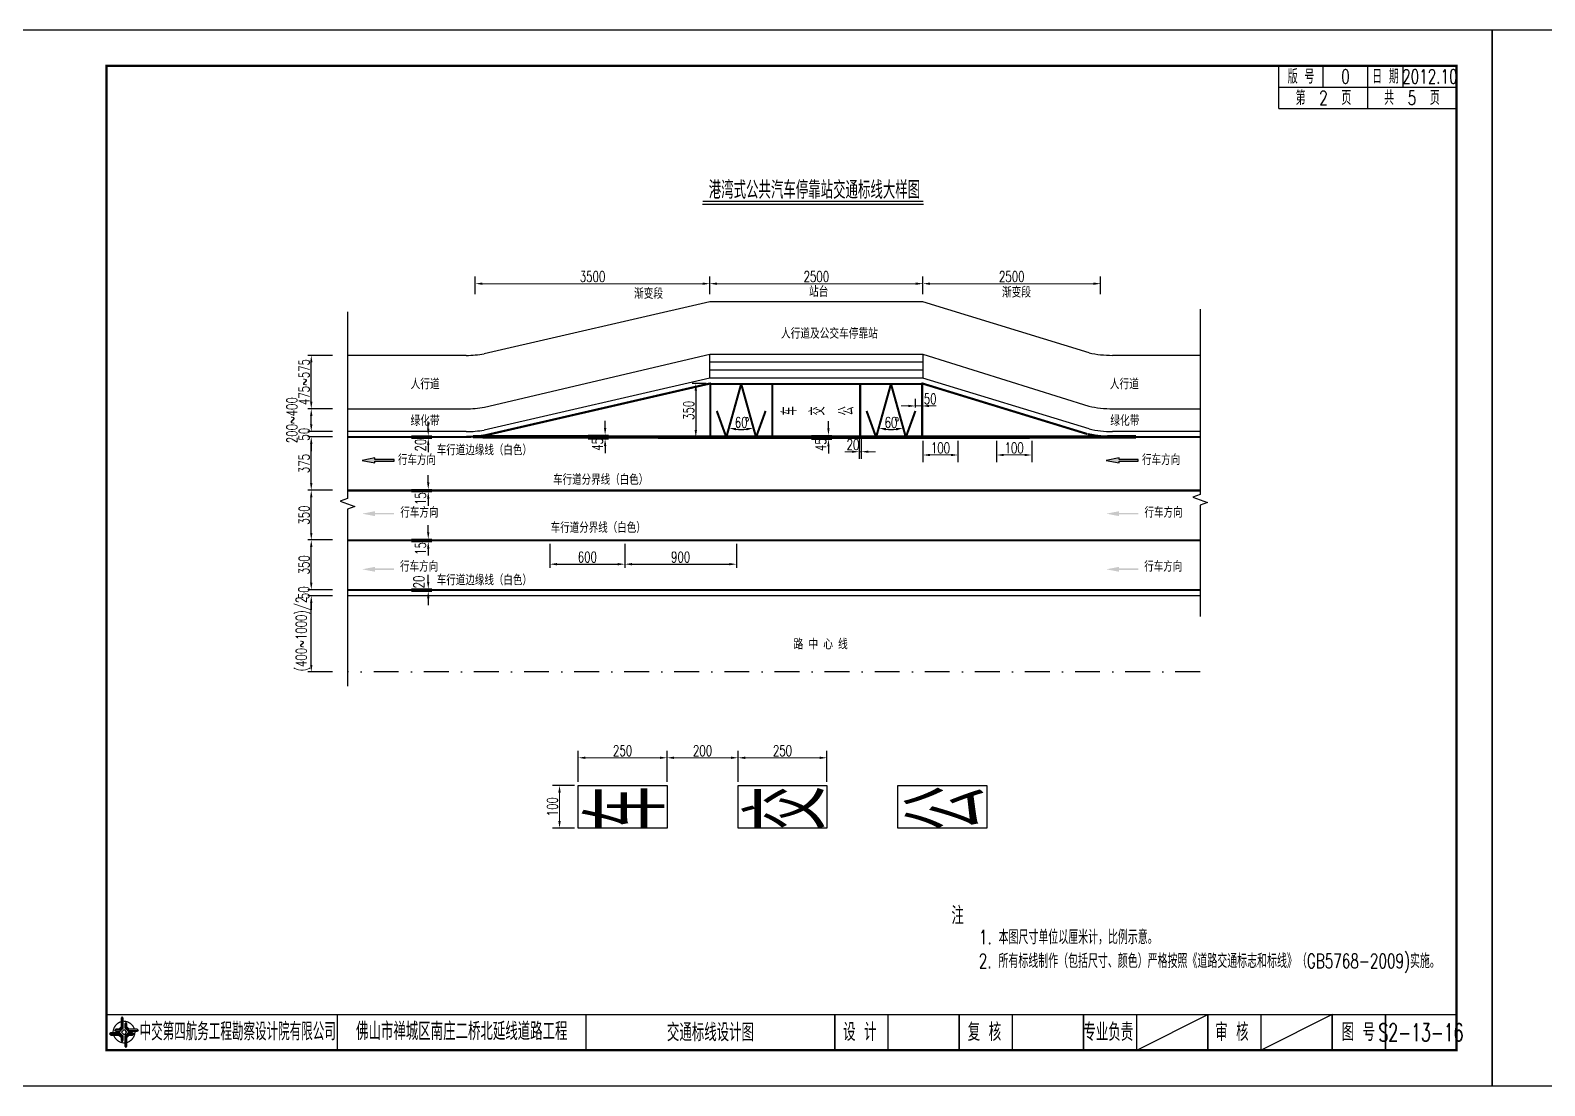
# Model space of a CAD drawing. Extents: x 2515 to 4615, y -2405 to -2108.
# Drawn here: x 2943.1 to 3369.4, y -2405.2 to -2108.2 of the extents above; entities that cross this region are included whole.
import ezdxf
from ezdxf.enums import TextEntityAlignment as Align

# ---------------------------------------------------------------- set-up
doc = ezdxf.new("R2010")
doc.units = 0
doc.header["$LTSCALE"] = 7
doc.header["$PDMODE"] = 32
for name, pattern in [('DASHDOT', [1, 0.5, -0.25, 0, -0.25]), ('M-3x3', [6, 3, -3]), ('M-6x9', [15, 6, -9])]:
    doc.linetypes.add(name, pattern=pattern)
doc.layers.get('0').update_dxf_attribs({"linetype": 'CONTINUOUS'})
doc.layers.get('Defpoints').update_dxf_attribs({"linetype": 'CONTINUOUS'})
for name, color, linetype in [('1', 7, 'CONTINUOUS'), ('7', 7, 'CONTINUOUS'), ('中心线', 2, 'DASHDOT'), ('图框', 7, 'CONTINUOUS'), ('尺寸标注', 4, 'CONTINUOUS'), ('文字', 7, 'CONTINUOUS'), ('文字字符', 7, 'CONTINUOUS'), ('标注', 4, 'CONTINUOUS'), ('标线', 7, 'CONTINUOUS'), ('次轮廓线', 7, 'CONTINUOUS'), ('钢筋', 1, 'CONTINUOUS')]:
    doc.layers.add(name, color=color, linetype=linetype)
doc.layers.add('出入口标线', color=7, linetype='CONTINUOUS', true_color=0xffffff)
doc.styles.get("Standard").update_dxf_attribs({"font": 'simplex1.shx', "width": 0.7, "bigfont": 'hztxt.shx'})
doc.styles.add('黑体', font='SIMHEI.TTF')
doc.dimstyles.new('停靠站1', dxfattribs={"dimscale": 0, "dimtxt": 3, "dimasz": 2, "dimexe": 2, "dimexo": 1, "dimgap": 0.5, "dimtad": 1, "dimdec": 0, "dimlfac": 0.625, "dimzin": 0, "dimdsep": 46, "dimtxsty": 'Standard', "dimcen": 0.09, "dimclrd": 256, "dimclre": 256, "dimclrt": 7, "dimaunit": 1, "dimadec": 0, "dimazin": 2, "dimtfac": 1, "dimtdec": 0, "dimtix": 1, "dimtmove": 2, "dimatfit": 3, "dimfxl": 0, "dimtolj": 1, "dimtzin": 0, "dimlwd": 13, "dimarcsym": 0})
doc.dimstyles.new('副本 比例：1：400', dxfattribs={"dimtxt": 3, "dimasz": 2, "dimexe": 1, "dimexo": 1, "dimgap": 0.5, "dimtad": 1, "dimlfac": 25, "dimrnd": 0.0095, "dimdsep": 46, "dimtxsty": 'Standard', "dimcen": 0.09, "dimclrd": 256, "dimclre": 256, "dimclrt": 256, "dimadec": 0, "dimazin": 0, "dimtfac": 1, "dimtix": 1, "dimtofl": 0, "dimtmove": 2, "dimatfit": 3, "dimfxl": 0, "dimtolj": 1, "dimtzin": 0, "dimarcsym": 0})

# ---------------------------------------------------------------- blocks, each defined once
blk = doc.blocks.new('123')
at = {"layer": '图框'}
blk.add_lwpolyline([(2934.59, -2405.19), (2934.59, -2108.19), (2514.59, -2108.19), (2514.59, -2405.19)], close=True, dxfattribs=at)
blk = doc.blocks.new('*D112')
at = {"layer": 'Defpoints', "color": 0}
for p in [(3194.4, -2179.49), (3134.4, -2183.42), (3194.4, -2183.42)]:
    blk.add_point(p, dxfattribs=at)
at = {"layer": '标注', "lineweight": -2}
for p, q in [((3134.4, -2182.42), (3134.4, -2177.49)), ((3194.4, -2182.42), (3194.4, -2177.49))]:
    blk.add_line(p, q, dxfattribs=at)
at = {"layer": '标注', "lineweight": 13}
blk.add_line((3136.4, -2179.49), (3192.4, -2179.49), dxfattribs=at)
at = {"layer": '标注'}
for points in [[(3136.4, -2179.16), (3136.4, -2179.83), (3134.4, -2179.49)], [(3192.4, -2179.16), (3192.4, -2179.83), (3194.4, -2179.49)]]:
    blk.add_solid(points, dxfattribs=at)
at = {"layer": '标注', "color": 7, "insert": (3164.4, -2177.49), "char_height": 3, "attachment_point": 5}
blk.add_mtext('\\A1;2500', dxfattribs=at)
blk = doc.blocks.new('*D113')
at = {"layer": 'Defpoints', "color": 0}
for p in [(3068.4, -2179.49), (3068.4, -2183.42), (3134.4, -2183.42)]:
    blk.add_point(p, dxfattribs=at)
at = {"layer": '标注', "lineweight": -2}
for p, q in [((3068.4, -2182.42), (3068.4, -2177.49)), ((3134.4, -2182.42), (3134.4, -2177.49))]:
    blk.add_line(p, q, dxfattribs=at)
at = {"layer": '标注', "lineweight": 13}
blk.add_line((3132.4, -2179.49), (3070.4, -2179.49), dxfattribs=at)
at = {"layer": '标注'}
for points in [[(3070.4, -2179.16), (3070.4, -2179.83), (3068.4, -2179.49)], [(3132.4, -2179.16), (3132.4, -2179.83), (3134.4, -2179.49)]]:
    blk.add_solid(points, dxfattribs=at)
at = {"layer": '标注', "color": 7, "insert": (3101.4, -2177.49), "char_height": 3, "attachment_point": 5}
blk.add_mtext('\\A1;3500', dxfattribs=at)
blk = doc.blocks.new('*D114')
at = {"layer": 'Defpoints', "color": 0}
for p in [(3244.4, -2179.49), (3194.4, -2183.42), (3244.4, -2183.42)]:
    blk.add_point(p, dxfattribs=at)
at = {"layer": '标注', "lineweight": -2}
for p, q in [((3194.4, -2182.42), (3194.4, -2177.49)), ((3244.4, -2182.42), (3244.4, -2177.49))]:
    blk.add_line(p, q, dxfattribs=at)
at = {"layer": '标注', "lineweight": 13}
blk.add_line((3196.4, -2179.49), (3242.4, -2179.49), dxfattribs=at)
at = {"layer": '标注'}
for points in [[(3196.4, -2179.16), (3196.4, -2179.83), (3194.4, -2179.49)], [(3242.4, -2179.16), (3242.4, -2179.83), (3244.4, -2179.49)]]:
    blk.add_solid(points, dxfattribs=at)
at = {"layer": '标注', "color": 7, "insert": (3219.4, -2177.49), "char_height": 3, "attachment_point": 5}
blk.add_mtext('\\A1;2500', dxfattribs=at)
blk = doc.blocks.new('series')
at = {"width": 0.75}
for tag, height, p in [('页码', 4, (-35, -19)), ('图名', 5, (-220, -282)), ('图号', 5, (-20, -282))]:
    blk.add_attdef(tag, text='', height=height, dxfattribs=at).set_placement(p, align=Align.MIDDLE_CENTER)
blk = doc.blocks.new('tb')
at = {"lineweight": -3}
h = blk.add_hatch(color=256, dxfattribs=at)
h.paths.add_polyline_path([(-1.23, -0.13), (-3.78, -0.14), (-4.14, -0.41), (-1.4, -0.44), (-0.56, -1.24), (-0.54, -2.62), (-0.27, -2.2), (-0.26, -1.06)])
h.paths.add_polyline_path([(0.13, -1.08), (0.14, -3.86), (0.41, -4.26), (0.44, -1.24), (1.25, -0.43), (2.66, -0.43), (2.26, -0.16), (1.07, -0.15)])
h.paths.add_polyline_path([(1.08, 0.3), (3.62, 0.3), (4.02, 0.56), (1.25, 0.57), (0.43, 1.39), (0.43, 2.8), (0.16, 2.41), (0.15, 1.24)])
h.paths.add_polyline_path([(-0.28, 1.21), (-0.28, 3.99), (-0.56, 4.39), (-0.57, 1.41), (-1.38, 0.6), (-2.74, 0.56), (-2.33, 0.3), (-1.2, 0.29)])
for p, q in [((-0.56, 4.39), (-0.57, 1.41)), ((-1.38, 0.6), (-2.74, 0.56)), ((-0.57, 1.41), (-1.38, 0.6)), ((0.43, 2.8), (0.43, 1.39)), ((0.43, 1.39), (1.25, 0.57)), ((1.25, 0.57), (4.02, 0.56)), ((-4.14, -0.41), (-1.4, -0.44)), ((-1.4, -0.44), (-0.56, -1.24)), ((-0.56, -1.24), (-0.54, -2.62)), ((0.41, -4.26), (0.44, -1.24)), ((0.44, -1.24), (1.25, -0.43)), ((1.25, -0.43), (2.66, -0.43))]:
    blk.add_line(p, q, dxfattribs=at)
at = {"lineweight": -3, "flags": 128}
for points in [[(-0.9, 3.99), (-0.9, 1.58), (-1.53, 0.91), (-2.34, 0.91), (-2.74, 0.56), (-2.33, 0.3), (-1.2, 0.29), (-0.28, 1.21), (-0.28, 3.99), (-0.56, 4.39)], [(-0.04, 0.77), (0.68, 0.04), (-0.04, -0.69), (-0.77, 0.05)], [(3.62, 0.92), (1.43, 0.92), (0.77, 1.54), (0.77, 2.38), (0.43, 2.8), (0.16, 2.41), (0.15, 1.24), (1.08, 0.3), (3.62, 0.3), (4.02, 0.56)], [(-3.73, -0.76), (-1.54, -0.76), (-0.89, -1.39), (-0.89, -2.21), (-0.54, -2.62), (-0.27, -2.2), (-0.26, -1.06), (-1.23, -0.13), (-3.78, -0.14), (-4.14, -0.41)], [(0.75, -3.85), (0.75, -1.43), (1.4, -0.78), (2.26, -0.78), (2.66, -0.43), (2.26, -0.16), (1.07, -0.15), (0.13, -1.08), (0.14, -3.86), (0.41, -4.26)]]:
    blk.add_lwpolyline(points, close=True, dxfattribs=at)
at = {"lineweight": -3, "const_width": 0.35, "flags": 128}
for points in [[(-0.9, 3.02, 0.324167), (-3.16, -0.14)], [(2.88, 0.92, 0.324403), (-0.24, 3.15)], [(0.75, -2.86, 0.325418), (3.02, 0.26)], [(-2.98, -0.76, 0.322976), (0.14, -2.98)]]:
    blk.add_lwpolyline(points, format="xyb", dxfattribs=at)
blk = doc.blocks.new('*D115')
at = {"layer": 'Defpoints', "color": 0}
for p in [(3089.38, -2251.71), (3110.51, -2251.71), (3110.51, -2258.43)]:
    blk.add_point(p, dxfattribs=at)
at = {"layer": '标注', "lineweight": -2}
for p, q in [((3089.38, -2252.71), (3089.38, -2259.43)), ((3110.51, -2252.71), (3110.51, -2259.43)), ((3091.38, -2258.43), (3108.51, -2258.43))]:
    blk.add_line(p, q, dxfattribs=at)
at = {"layer": '标注'}
for points in [[(3091.38, -2258.1), (3091.38, -2258.76), (3089.38, -2258.43)], [(3108.51, -2258.1), (3108.51, -2258.76), (3110.51, -2258.43)]]:
    blk.add_solid(points, dxfattribs=at)
at = {"layer": '标注', "insert": (3099.94, -2256.43), "char_height": 3, "attachment_point": 5}
blk.add_mtext('\\A1;600', dxfattribs=at)
blk = doc.blocks.new('*D116')
at = {"layer": 'Defpoints', "color": 0}
for p in [(3110.51, -2251.71), (3141.9, -2251.71), (3141.9, -2258.43)]:
    blk.add_point(p, dxfattribs=at)
at = {"layer": '标注', "lineweight": -2}
for p, q in [((3110.51, -2252.71), (3110.51, -2259.43)), ((3141.9, -2252.71), (3141.9, -2259.43)), ((3112.51, -2258.43), (3139.9, -2258.43))]:
    blk.add_line(p, q, dxfattribs=at)
at = {"layer": '标注'}
for points in [[(3112.51, -2258.1), (3112.51, -2258.76), (3110.51, -2258.43)], [(3139.9, -2258.1), (3139.9, -2258.76), (3141.9, -2258.43)]]:
    blk.add_solid(points, dxfattribs=at)
at = {"layer": '标注', "insert": (3126.2, -2256.43), "char_height": 3, "attachment_point": 5}
blk.add_mtext('\\A1;900', dxfattribs=at)
blk = doc.blocks.new('*D117')
at = {"layer": 'Defpoints', "color": 0}
for p in [(3049.41, -2222.32), (3049.41, -2222.92), (3055.16, -2222.92)]:
    blk.add_point(p, dxfattribs=at)
at = {"layer": '标注', "lineweight": -2}
for p, q in [((3055.16, -2220.32), (3055.16, -2218.32)), ((3050.41, -2222.32), (3056.16, -2222.32)), ((3050.41, -2222.92), (3056.16, -2222.92)), ((3055.16, -2224.92), (3055.16, -2226.92))]:
    blk.add_line(p, q, dxfattribs=at)
at = {"layer": '标注'}
for points in [[(3054.82, -2220.32), (3055.49, -2220.32), (3055.16, -2222.32)], [(3054.82, -2224.92), (3055.49, -2224.92), (3055.16, -2222.92)]]:
    blk.add_solid(points, dxfattribs=at)
at = {"layer": '标注', "insert": (3053.01, -2224.93), "char_height": 3, "attachment_point": 5, "rotation": 90}
blk.add_mtext('\\A1;20', dxfattribs=at)
blk = doc.blocks.new('*D118')
at = {"layer": 'Defpoints', "color": 0}
for p in [(3049.41, -2237.39), (3049.41, -2237.99), (3055.16, -2237.99)]:
    blk.add_point(p, dxfattribs=at)
at = {"layer": '标注', "lineweight": -2}
for p, q in [((3055.16, -2235.39), (3055.16, -2233.39)), ((3050.41, -2237.39), (3056.16, -2237.39)), ((3050.41, -2237.99), (3056.16, -2237.99)), ((3055.16, -2239.99), (3055.16, -2241.99))]:
    blk.add_line(p, q, dxfattribs=at)
at = {"layer": '标注'}
for points in [[(3054.82, -2235.39), (3055.49, -2235.39), (3055.16, -2237.39)], [(3054.82, -2239.99), (3055.49, -2239.99), (3055.16, -2237.99)]]:
    blk.add_solid(points, dxfattribs=at)
at = {"layer": '标注', "insert": (3053.01, -2240), "char_height": 3, "attachment_point": 5, "rotation": 90}
blk.add_mtext('\\A1;15', dxfattribs=at)
blk = doc.blocks.new('*D119')
at = {"layer": 'Defpoints', "color": 0}
for p in [(3049.41, -2251.42), (3049.41, -2252.02), (3055.16, -2252.02)]:
    blk.add_point(p, dxfattribs=at)
at = {"layer": '标注', "lineweight": -2}
for p, q in [((3055.16, -2249.42), (3055.16, -2247.42)), ((3050.41, -2251.42), (3056.16, -2251.42)), ((3050.41, -2252.02), (3056.16, -2252.02)), ((3055.16, -2254.02), (3055.16, -2256.02))]:
    blk.add_line(p, q, dxfattribs=at)
at = {"layer": '标注'}
for points in [[(3054.82, -2249.42), (3055.49, -2249.42), (3055.16, -2251.42)], [(3054.82, -2254.02), (3055.49, -2254.02), (3055.16, -2252.02)]]:
    blk.add_solid(points, dxfattribs=at)
at = {"layer": '标注', "insert": (3053.01, -2254.03), "char_height": 3, "attachment_point": 5, "rotation": 90}
blk.add_mtext('\\A1;15', dxfattribs=at)
blk = doc.blocks.new('*D120')
at = {"layer": 'Defpoints', "color": 0}
for p in [(3049.41, -2265.4), (3049.41, -2266), (3055.16, -2266)]:
    blk.add_point(p, dxfattribs=at)
at = {"layer": '标注', "lineweight": -2}
for p, q in [((3055.16, -2263.4), (3055.16, -2261.4)), ((3050.41, -2265.4), (3056.16, -2265.4)), ((3050.41, -2266), (3056.16, -2266)), ((3055.16, -2268), (3055.16, -2270))]:
    blk.add_line(p, q, dxfattribs=at)
at = {"layer": '标注'}
for points in [[(3054.82, -2263.4), (3055.49, -2263.4), (3055.16, -2265.4)], [(3054.82, -2268), (3055.49, -2268), (3055.16, -2266)]]:
    blk.add_solid(points, dxfattribs=at)
at = {"layer": '标注', "insert": (3052.54, -2263.43), "char_height": 3, "attachment_point": 5, "rotation": 90}
blk.add_mtext('\\A1;20', dxfattribs=at)
blk = doc.blocks.new('*D121')
at = {"layer": 'Defpoints', "color": 0}
for p in [(3099.19, -2222.1), (3099.19, -2223.17), (3104.94, -2223.17)]:
    blk.add_point(p, dxfattribs=at)
at = {"layer": '标注', "lineweight": -2}
for p, q in [((3104.94, -2220.1), (3104.94, -2218.1)), ((3100.19, -2222.1), (3105.94, -2222.1)), ((3100.19, -2223.17), (3105.94, -2223.17)), ((3104.94, -2225.17), (3104.94, -2227.17))]:
    blk.add_line(p, q, dxfattribs=at)
at = {"layer": '标注'}
for points in [[(3104.61, -2220.1), (3105.28, -2220.1), (3104.94, -2222.1)], [(3104.61, -2225.17), (3105.28, -2225.17), (3104.94, -2223.17)]]:
    blk.add_solid(points, dxfattribs=at)
at = {"layer": '标注', "insert": (3102.8, -2224.72), "char_height": 3, "attachment_point": 5, "rotation": 90}
blk.add_mtext('\\A1;45', dxfattribs=at)
blk = doc.blocks.new('*D122')
at = {"lineweight": -2}
blk.add_arc((3143.24, -2207.71), 12.84, 263.3399, 276.6601, dxfattribs=at)
for points in [[(3141.69, -2220.79), (3141.82, -2220.14), (3139.79, -2220.08)], [(3144.67, -2220.14), (3144.8, -2220.79), (3146.69, -2220.08)]]:
    blk.add_solid(points)
at = {"layer": 'Defpoints', "color": 0}
for p in [(3143.24, -2207.71), (3143.24, -2207.71), (3142.08, -2220.5), (3139.06, -2222.71), (3147.43, -2222.71)]:
    blk.add_point(p, dxfattribs=at)
at = {"insert": (3143.24, -2218.55), "char_height": 3, "attachment_point": 5}
blk.add_mtext('\\A1;60', dxfattribs=at)
blk = doc.blocks.new('*D123')
at = {"layer": 'Defpoints', "color": 0}
for p in [(3162.05, -2222.19), (3162.05, -2223.26), (3167.8, -2223.26)]:
    blk.add_point(p, dxfattribs=at)
at = {"layer": '标注', "lineweight": -2}
for p, q in [((3167.8, -2220.19), (3167.8, -2218.19)), ((3163.05, -2222.19), (3168.8, -2222.19)), ((3163.05, -2223.26), (3168.8, -2223.26)), ((3167.8, -2225.26), (3167.8, -2227.26))]:
    blk.add_line(p, q, dxfattribs=at)
at = {"layer": '标注'}
for points in [[(3167.47, -2220.19), (3168.13, -2220.19), (3167.8, -2222.19)], [(3167.47, -2225.26), (3168.13, -2225.26), (3167.8, -2223.26)]]:
    blk.add_solid(points, dxfattribs=at)
at = {"layer": '标注', "insert": (3165.65, -2224.81), "char_height": 3, "attachment_point": 5, "rotation": 90}
blk.add_mtext('\\A1;45', dxfattribs=at)
blk = doc.blocks.new('*D124')
at = {"layer": 'Defpoints', "color": 0}
for p in [(3194.4, -2222.71), (3204.27, -2222.68), (3204.27, -2227.7)]:
    blk.add_point(p, dxfattribs=at)
at = {"layer": '标注', "lineweight": -2}
for p, q in [((3194.4, -2223.71), (3194.4, -2229.7)), ((3204.27, -2223.68), (3204.27, -2229.7))]:
    blk.add_line(p, q, dxfattribs=at)
at = {"layer": '标注', "lineweight": 13}
blk.add_line((3196.4, -2227.7), (3202.27, -2227.7), dxfattribs=at)
at = {"layer": '标注'}
for points in [[(3196.4, -2227.37), (3196.4, -2228.04), (3194.4, -2227.7)], [(3202.27, -2227.37), (3202.27, -2228.04), (3204.27, -2227.7)]]:
    blk.add_solid(points, dxfattribs=at)
at = {"layer": '标注', "color": 7, "insert": (3199.33, -2225.7), "char_height": 3, "attachment_point": 5}
blk.add_mtext('\\A1;100', dxfattribs=at)
blk = doc.blocks.new('*D125')
at = {"layer": 'Defpoints', "color": 0}
for p in [(3215.14, -2222.71), (3225.01, -2222.68), (3225.01, -2227.7)]:
    blk.add_point(p, dxfattribs=at)
at = {"layer": '标注', "lineweight": -2}
for p, q in [((3215.14, -2223.71), (3215.14, -2229.7)), ((3225.01, -2223.68), (3225.01, -2229.7))]:
    blk.add_line(p, q, dxfattribs=at)
at = {"layer": '标注', "lineweight": 13}
blk.add_line((3217.14, -2227.7), (3223.01, -2227.7), dxfattribs=at)
at = {"layer": '标注'}
for points in [[(3217.14, -2227.37), (3217.14, -2228.04), (3215.14, -2227.7)], [(3223.01, -2227.37), (3223.01, -2228.04), (3225.01, -2227.7)]]:
    blk.add_solid(points, dxfattribs=at)
at = {"layer": '标注', "color": 7, "insert": (3220.08, -2225.7), "char_height": 3, "attachment_point": 5}
blk.add_mtext('\\A1;100', dxfattribs=at)
blk = doc.blocks.new('*D126')
at = {"lineweight": -2}
blk.add_arc((3185.41, -2207.71), 12.84, 263.3399, 276.6601, dxfattribs=at)
for points in [[(3183.85, -2220.79), (3183.98, -2220.14), (3181.95, -2220.08)], [(3186.83, -2220.14), (3186.96, -2220.79), (3188.86, -2220.08)]]:
    blk.add_solid(points)
at = {"layer": 'Defpoints', "color": 0}
for p in [(3185.41, -2207.71), (3185.41, -2207.71), (3184.24, -2220.5), (3181.22, -2222.71), (3189.59, -2222.71)]:
    blk.add_point(p, dxfattribs=at)
at = {"insert": (3185.41, -2218.55), "char_height": 3, "attachment_point": 5}
blk.add_mtext('\\A1;60', dxfattribs=at)
blk = doc.blocks.new('*D127')
at = {"layer": 'Defpoints', "color": 0}
for p in [(3192.28, -2213.9), (3192.28, -2215.31), (3194.1, -2215.31)]:
    blk.add_point(p, dxfattribs=at)
at = {"layer": '标注', "lineweight": -2}
for p, q in [((3192.28, -2214.31), (3192.28, -2211.9)), ((3194.1, -2214.31), (3194.1, -2211.9))]:
    blk.add_line(p, q, dxfattribs=at)
at = {"layer": '标注', "lineweight": 13}
for p, q in [((3190.28, -2213.9), (3188.28, -2213.9)), ((3194.1, -2213.9), (3192.28, -2213.9)), ((3196.1, -2213.9), (3198.1, -2213.9))]:
    blk.add_line(p, q, dxfattribs=at)
at = {"layer": '标注'}
for points in [[(3190.28, -2213.57), (3190.28, -2214.23), (3192.28, -2213.9)], [(3196.1, -2213.57), (3196.1, -2214.23), (3194.1, -2213.9)]]:
    blk.add_solid(points, dxfattribs=at)
at = {"layer": '标注', "color": 7, "insert": (3196.44, -2211.9), "char_height": 3, "attachment_point": 5}
blk.add_mtext('\\A1;50', dxfattribs=at)
blk = doc.blocks.new('*D128')
at = {"layer": 'Defpoints', "color": 0}
for p in [(3176.42, -2221.79), (3177.03, -2221.76), (3177.03, -2226.78)]:
    blk.add_point(p, dxfattribs=at)
at = {"layer": '标注', "lineweight": -2}
for p, q in [((3176.42, -2222.79), (3176.42, -2228.78)), ((3177.03, -2222.76), (3177.03, -2228.78))]:
    blk.add_line(p, q, dxfattribs=at)
at = {"layer": '标注', "lineweight": 13}
for p, q in [((3174.42, -2226.78), (3172.42, -2226.78)), ((3176.42, -2226.78), (3177.03, -2226.78)), ((3179.03, -2226.78), (3181.03, -2226.78))]:
    blk.add_line(p, q, dxfattribs=at)
at = {"layer": '标注'}
for points in [[(3174.42, -2226.45), (3174.42, -2227.11), (3176.42, -2226.78)], [(3179.03, -2226.45), (3179.03, -2227.11), (3177.03, -2226.78)]]:
    blk.add_solid(points, dxfattribs=at)
at = {"layer": '标注', "color": 7, "insert": (3174.7, -2224.78), "char_height": 3, "attachment_point": 5}
blk.add_mtext('\\A1;20', dxfattribs=at)
blk = doc.blocks.new('*D129')
at = {"layer": 'Defpoints', "color": 0}
for p in [(3122.37, -2312.91), (3097.37, -2320.68), (3122.37, -2320.68)]:
    blk.add_point(p, dxfattribs=at)
at = {"layer": '标注', "lineweight": -2}
for p, q in [((3097.37, -2319.68), (3097.37, -2310.91)), ((3122.37, -2319.68), (3122.37, -2310.91))]:
    blk.add_line(p, q, dxfattribs=at)
at = {"layer": '标注', "lineweight": 13}
blk.add_line((3099.37, -2312.91), (3120.37, -2312.91), dxfattribs=at)
at = {"layer": '标注'}
for points in [[(3099.37, -2312.58), (3099.37, -2313.24), (3097.37, -2312.91)], [(3120.37, -2312.58), (3120.37, -2313.24), (3122.37, -2312.91)]]:
    blk.add_solid(points, dxfattribs=at)
at = {"layer": '标注', "color": 7, "insert": (3109.87, -2310.91), "char_height": 3, "attachment_point": 5}
blk.add_mtext('\\A1;250', dxfattribs=at)
blk = doc.blocks.new('*D130')
at = {"layer": 'Defpoints', "color": 0}
for p in [(3142.37, -2312.91), (3122.37, -2320.68), (3142.37, -2320.68)]:
    blk.add_point(p, dxfattribs=at)
at = {"layer": '标注', "lineweight": -2}
for p, q in [((3122.37, -2319.68), (3122.37, -2310.91)), ((3142.37, -2319.68), (3142.37, -2310.91))]:
    blk.add_line(p, q, dxfattribs=at)
at = {"layer": '标注', "lineweight": 13}
blk.add_line((3124.37, -2312.91), (3140.37, -2312.91), dxfattribs=at)
at = {"layer": '标注'}
for points in [[(3124.37, -2312.58), (3124.37, -2313.24), (3122.37, -2312.91)], [(3140.37, -2312.58), (3140.37, -2313.24), (3142.37, -2312.91)]]:
    blk.add_solid(points, dxfattribs=at)
at = {"layer": '标注', "color": 7, "insert": (3132.37, -2310.91), "char_height": 3, "attachment_point": 5}
blk.add_mtext('\\A1;200', dxfattribs=at)
blk = doc.blocks.new('*D131')
at = {"layer": 'Defpoints', "color": 0}
for p in [(3167.37, -2312.91), (3142.37, -2320.68), (3167.37, -2320.68)]:
    blk.add_point(p, dxfattribs=at)
at = {"layer": '标注', "lineweight": -2}
for p, q in [((3142.37, -2319.68), (3142.37, -2310.91)), ((3167.37, -2319.68), (3167.37, -2310.91))]:
    blk.add_line(p, q, dxfattribs=at)
at = {"layer": '标注', "lineweight": 13}
blk.add_line((3144.37, -2312.91), (3165.37, -2312.91), dxfattribs=at)
at = {"layer": '标注'}
for points in [[(3144.37, -2312.58), (3144.37, -2313.24), (3142.37, -2312.91)], [(3165.37, -2312.58), (3165.37, -2313.24), (3167.37, -2312.91)]]:
    blk.add_solid(points, dxfattribs=at)
at = {"layer": '标注', "color": 7, "insert": (3154.87, -2310.91), "char_height": 3, "attachment_point": 5}
blk.add_mtext('\\A1;250', dxfattribs=at)
blk = doc.blocks.new('*D132')
at = {"layer": 'Defpoints', "color": 0}
for p in [(3097.37, -2320.68), (3092.11, -2332.68), (3097.37, -2332.68)]:
    blk.add_point(p, dxfattribs=at)
at = {"layer": '标注', "lineweight": -2}
for p, q in [((3096.37, -2320.68), (3090.11, -2320.68)), ((3096.37, -2332.68), (3090.11, -2332.68))]:
    blk.add_line(p, q, dxfattribs=at)
at = {"layer": '标注', "lineweight": 13}
blk.add_line((3092.11, -2322.68), (3092.11, -2330.68), dxfattribs=at)
at = {"layer": '标注'}
for points in [[(3091.77, -2322.68), (3092.44, -2322.68), (3092.11, -2320.68)], [(3091.77, -2330.68), (3092.44, -2330.68), (3092.11, -2332.68)]]:
    blk.add_solid(points, dxfattribs=at)
at = {"layer": '标注', "color": 7, "insert": (3090.11, -2326.68), "char_height": 3, "attachment_point": 5, "rotation": 90}
blk.add_mtext('\\A1;100', dxfattribs=at)
blk = doc.blocks.new('*D133')
at = {"layer": 'Defpoints', "color": 0}
for p in [(3134.4, -2207.6), (3130.47, -2222.68), (3135.33, -2222.68)]:
    blk.add_point(p, dxfattribs=at)
at = {"layer": '标注', "lineweight": -2}
for p, q in [((3133.4, -2207.6), (3129.47, -2207.6)), ((3130.47, -2209.6), (3130.47, -2220.68)), ((3134.33, -2222.68), (3129.47, -2222.68))]:
    blk.add_line(p, q, dxfattribs=at)
at = {"layer": '标注'}
for points in [[(3130.14, -2209.6), (3130.8, -2209.6), (3130.47, -2207.6)], [(3130.14, -2220.68), (3130.8, -2220.68), (3130.47, -2222.68)]]:
    blk.add_solid(points, dxfattribs=at)
at = {"layer": '标注', "insert": (3128.47, -2215.14), "char_height": 3, "attachment_point": 5, "rotation": 90}
blk.add_mtext('\\A1;350', dxfattribs=at)
blk = doc.blocks.new('*D134')
at = {"layer": 'Defpoints', "color": 0}
for p in [(3022.23, -2265.61), (3032.39, -2265.61), (3032.41, -2267.31)]:
    blk.add_point(p, dxfattribs=at)
at = {"layer": '标注', "lineweight": -2}
for p, q in [((3022.23, -2263.61), (3022.23, -2261.61)), ((3028.23, -2265.61), (3021.23, -2265.61)), ((3028.23, -2267.31), (3021.23, -2267.31)), ((3022.23, -2269.31), (3022.23, -2271.31))]:
    blk.add_line(p, q, dxfattribs=at)
at = {"layer": '标注'}
for points in [[(3021.89, -2263.61), (3022.56, -2263.61), (3022.23, -2265.61)], [(3021.89, -2269.31), (3022.56, -2269.31), (3022.23, -2267.31)]]:
    blk.add_solid(points, dxfattribs=at)
at = {"layer": '标注', "insert": (3020.16, -2266.46), "char_height": 3, "attachment_point": 5, "rotation": 90}
blk.add_mtext('\\A1;50', dxfattribs=at)
blk = doc.blocks.new('*D135')
at = {"layer": 'Defpoints', "color": 0}
for p in [(3022.23, -2251.61), (3032.39, -2251.61), (3032.39, -2265.61)]:
    blk.add_point(p, dxfattribs=at)
at = {"layer": '标注', "lineweight": -2}
for p, q in [((3028.23, -2251.61), (3021.23, -2251.61)), ((3022.23, -2263.61), (3022.23, -2253.61)), ((3028.23, -2265.61), (3021.23, -2265.61))]:
    blk.add_line(p, q, dxfattribs=at)
at = {"layer": '标注'}
for points in [[(3021.89, -2253.61), (3022.56, -2253.61), (3022.23, -2251.61)], [(3021.89, -2263.61), (3022.56, -2263.61), (3022.23, -2265.61)]]:
    blk.add_solid(points, dxfattribs=at)
at = {"layer": '标注', "insert": (3020.23, -2258.61), "char_height": 3, "attachment_point": 5, "rotation": 90}
blk.add_mtext('\\A1;350', dxfattribs=at)
blk = doc.blocks.new('*D136')
at = {"layer": 'Defpoints', "color": 0}
for p in [(3022.23, -2237.61), (3032.39, -2237.61), (3032.39, -2251.61)]:
    blk.add_point(p, dxfattribs=at)
at = {"layer": '标注', "lineweight": -2}
for p, q in [((3028.23, -2237.61), (3021.23, -2237.61)), ((3022.23, -2249.61), (3022.23, -2239.61)), ((3028.23, -2251.61), (3021.23, -2251.61))]:
    blk.add_line(p, q, dxfattribs=at)
at = {"layer": '标注'}
for points in [[(3021.89, -2239.61), (3022.56, -2239.61), (3022.23, -2237.61)], [(3021.89, -2249.61), (3022.56, -2249.61), (3022.23, -2251.61)]]:
    blk.add_solid(points, dxfattribs=at)
at = {"layer": '标注', "insert": (3020.23, -2244.61), "char_height": 3, "attachment_point": 5, "rotation": 90}
blk.add_mtext('\\A1;350', dxfattribs=at)
blk = doc.blocks.new('*D137')
at = {"layer": 'Defpoints', "color": 0}
for p in [(3022.23, -2222.61), (3032.39, -2222.61), (3032.39, -2237.61)]:
    blk.add_point(p, dxfattribs=at)
at = {"layer": '标注', "lineweight": -2}
for p, q in [((3028.23, -2222.61), (3021.23, -2222.61)), ((3022.23, -2235.61), (3022.23, -2224.61)), ((3028.23, -2237.61), (3021.23, -2237.61))]:
    blk.add_line(p, q, dxfattribs=at)
at = {"layer": '标注'}
for points in [[(3021.89, -2224.61), (3022.56, -2224.61), (3022.23, -2222.61)], [(3021.89, -2235.61), (3022.56, -2235.61), (3022.23, -2237.61)]]:
    blk.add_solid(points, dxfattribs=at)
at = {"layer": '标注', "insert": (3020.23, -2230.11), "char_height": 3, "attachment_point": 5, "rotation": 90}
blk.add_mtext('\\A1;375', dxfattribs=at)
blk = doc.blocks.new('*D138')
at = {"layer": 'Defpoints', "color": 0}
for p in [(3022.23, -2221.11), (3032.41, -2221.11), (3032.41, -2222.61)]:
    blk.add_point(p, dxfattribs=at)
at = {"layer": '标注', "lineweight": -2}
for p, q in [((3022.23, -2219.11), (3022.23, -2217.11)), ((3028.23, -2221.11), (3021.23, -2221.11)), ((3028.23, -2222.61), (3021.23, -2222.61)), ((3022.23, -2224.61), (3022.23, -2226.61))]:
    blk.add_line(p, q, dxfattribs=at)
at = {"layer": '标注'}
for points in [[(3021.89, -2219.11), (3022.56, -2219.11), (3022.23, -2221.11)], [(3021.89, -2224.61), (3022.56, -2224.61), (3022.23, -2222.61)]]:
    blk.add_solid(points, dxfattribs=at)
at = {"layer": '标注', "insert": (3020.23, -2221.86), "char_height": 3, "attachment_point": 5, "rotation": 90}
blk.add_mtext('\\A1;50', dxfattribs=at)
blk = doc.blocks.new('*D139')
at = {"layer": 'Defpoints', "color": 0}
for p in [(3022.23, -2214.71), (3032.41, -2214.71), (3032.41, -2221.11)]:
    blk.add_point(p, dxfattribs=at)
at = {"layer": '标注', "lineweight": -2}
for p, q in [((3028.23, -2214.71), (3021.23, -2214.71)), ((3022.23, -2219.11), (3022.23, -2216.71)), ((3028.23, -2221.11), (3021.23, -2221.11))]:
    blk.add_line(p, q, dxfattribs=at)
at = {"layer": '标注'}
for points in [[(3021.89, -2216.71), (3022.56, -2216.71), (3022.23, -2214.71)], [(3021.89, -2219.11), (3022.56, -2219.11), (3022.23, -2221.11)]]:
    blk.add_solid(points, dxfattribs=at)
at = {"layer": '标注', "insert": (3016.79, -2217.91), "char_height": 3, "attachment_point": 5, "rotation": 90}
blk.add_mtext('\\A1;200~400', dxfattribs=at)
blk = doc.blocks.new('*D140')
at = {"layer": 'Defpoints', "color": 0}
for p in [(3022.23, -2199.67), (3032.41, -2199.67), (3032.41, -2214.71)]:
    blk.add_point(p, dxfattribs=at)
at = {"layer": '标注', "lineweight": -2}
for p, q in [((3028.23, -2199.67), (3021.23, -2199.67)), ((3022.23, -2212.71), (3022.23, -2201.67)), ((3028.23, -2214.71), (3021.23, -2214.71))]:
    blk.add_line(p, q, dxfattribs=at)
at = {"layer": '标注'}
for points in [[(3021.89, -2201.67), (3022.56, -2201.67), (3022.23, -2199.67)], [(3021.89, -2212.71), (3022.56, -2212.71), (3022.23, -2214.71)]]:
    blk.add_solid(points, dxfattribs=at)
at = {"layer": '标注', "insert": (3020.23, -2207.19), "char_height": 3, "attachment_point": 5, "rotation": 90}
blk.add_mtext('\\A1;475~575', dxfattribs=at)
blk = doc.blocks.new('*D141')
at = {"layer": 'Defpoints', "color": 0}
for p in [(3022.23, -2267.31), (3032.41, -2267.31), (3032.41, -2288.76)]:
    blk.add_point(p, dxfattribs=at)
at = {"layer": '标注', "lineweight": -2}
for p, q in [((3028.23, -2267.31), (3021.23, -2267.31)), ((3022.23, -2286.76), (3022.23, -2269.31)), ((3028.23, -2288.76), (3021.23, -2288.76))]:
    blk.add_line(p, q, dxfattribs=at)
at = {"layer": '标注'}
for points in [[(3021.89, -2269.31), (3022.56, -2269.31), (3022.23, -2267.31)], [(3021.89, -2286.76), (3022.56, -2286.76), (3022.23, -2288.76)]]:
    blk.add_solid(points, dxfattribs=at)
at = {"layer": '标注', "insert": (3019.91, -2278.1), "char_height": 3, "attachment_point": 5, "rotation": 90}
blk.add_mtext('\\A1;(400~1000)/2', dxfattribs=at)

msp = doc.modelspace()

# ---------------------------------------------------------------- hatches: boundary and pattern name
at = {"layer": '文字字符'}
for points in [[(3040.15058, -2229.90491), (3040.15058, -2229.44491), (3045.55058, -2229.44491), (3045.55058, -2228.98491), (3040.15058, -2228.98491), (3040.15058, -2228.52491), (3036.55058, -2229.21491)], [(3249.61069, -2229.90491), (3249.61069, -2229.44491), (3255.01069, -2229.44491), (3255.01069, -2228.98491), (3249.61069, -2228.98491), (3249.61069, -2228.52491), (3246.01069, -2229.21491)], [(3040.15058, -2244.90491), (3040.15058, -2244.44491), (3045.55058, -2244.44491), (3045.55058, -2243.98491), (3040.15058, -2243.98491), (3040.15058, -2243.52491), (3036.55058, -2244.21491)], [(3249.61069, -2244.90491), (3249.61069, -2244.44491), (3255.01069, -2244.44491), (3255.01069, -2243.98491), (3249.61069, -2243.98491), (3249.61069, -2243.52491), (3246.01069, -2244.21491)], [(3040.15058, -2260.55796), (3040.15058, -2260.09796), (3045.55058, -2260.09796), (3045.55058, -2259.63796), (3040.15058, -2259.63796), (3040.15058, -2259.17796), (3036.55058, -2259.86796)], [(3249.61069, -2260.55796), (3249.61069, -2260.09796), (3255.01069, -2260.09796), (3255.01069, -2259.63796), (3249.61069, -2259.63796), (3249.61069, -2259.17796), (3246.01069, -2259.86796)]]:
    msp.add_hatch(color=256, dxfattribs=at).paths.add_polyline_path(points)

# ---------------------------------------------------------------- linework, layer by layer
for p, q in [((3137.41886, -2222.7108), (3150.3425, -2222.7108)), ((3137.41886, -2222.7108), (3155.25663, -2222.7108)), ((3097.36513, -2320.67816), (3122.36513, -2320.67816)), ((3097.36513, -2332.67816), (3097.36513, -2320.67816)), ((3122.36513, -2320.67816), (3122.36513, -2332.67816)), ((3142.36513, -2320.67816), (3167.36513, -2320.67816)), ((3142.36513, -2332.67816), (3142.36513, -2320.67816)), ((3167.36513, -2320.67816), (3167.36513, -2332.67816)), ((3187.36513, -2320.67816), (3212.36513, -2320.67816)), ((3187.36513, -2332.67816), (3187.36513, -2320.67816)), ((3212.36513, -2320.67816), (3212.36513, -2332.67816)), ((3122.36513, -2332.67816), (3097.36513, -2332.67816)), ((3167.36513, -2332.67816), (3142.36513, -2332.67816)), ((3212.36513, -2332.67816), (3187.36513, -2332.67816)), ((3254.5915, -2395.18876), (3274.5915, -2385.18876))]:
    msp.add_line(p, q)
for centre, start, end in [((3065.8598, -2169.6658), 270, 279.6756717), ((3247.73305, -2169.6658), 257.3166218, 270), ((3065.78866, -2184.7108), 270, 279.9454036), ((3247.82545, -2184.7108), 256.9680885, 270), ((3065.8598, -2191.1108), 270, 279.6756717), ((3247.73305, -2191.1108), 257.3166218, 270)]:
    msp.add_arc(centre, 30, start, end)
at = {"layer": '1'}
for points in [[(3070.96995, -2214.25999), (3134.39892, -2199.33806)], [(3194.39892, -2199.33806), (3241.06064, -2213.93814)], [(3134.39892, -2206.05806), (3070.90192, -2220.68405)], [(3241.14615, -2220.37875), (3194.39892, -2206.05806)], [(3032.41034, -2214.7108), (3065.78866, -2214.7108)], [(3247.82545, -2214.7108), (3272.42102, -2214.7108)], [(3065.8598, -2221.1108), (3032.41034, -2221.1108)], [(3272.42102, -2221.1108), (3247.73305, -2221.1108)]]:
    msp.add_lwpolyline(points, dxfattribs=at)
at = {"layer": '7', "color": 0}
msp.add_line((3132.35774, -2157.10528), (3194.53213, -2157.10528), dxfattribs=at)
at = {"layer": '7', "color": 0, "const_width": 0.4}
msp.add_lwpolyline([(3132.35774, -2156.31009), (3194.53213, -2156.31009)], dxfattribs=at)
at = {"layer": '中心线', "ltscale": 2}
msp.add_line((3272.42102, -2288.75934), (3032.41034, -2288.75934), dxfattribs=at)
at = {"layer": '出入口标线', "color": 7, "linetype": 'M-3x3', "ltscale": 0.5, "const_width": 1}
for points in [[(3149.53047, -2222.7108), (3067.72781, -2222.55537)], [(3254.36414, -2222.6108), (3185.54669, -2222.7108)]]:
    msp.add_lwpolyline(points, dxfattribs=at)
at = {"layer": '图框'}
for p, q in [((3294.5915, -2130.18876), (3294.5915, -2118.18876)), ((3307.0915, -2124.18876), (3307.0915, -2118.18876)), ((3319.5915, -2124.18876), (3319.5915, -2118.18876)), ((3329.5915, -2124.18876), (3329.5915, -2118.18876)), ((3294.5915, -2124.18876), (3344.5915, -2124.18876)), ((3319.5915, -2130.18876), (3319.5915, -2124.18876)), ((3294.5915, -2130.18876), (3344.5915, -2130.18876)), ((3309.5915, -2385.18876), (3289.5915, -2395.18876))]:
    msp.add_line(p, q, dxfattribs=at)
for points, const_width in [([(3344.5915, -2118.18876), (2964.5915, -2118.18876), (2964.5915, -2395.18876), (3344.5915, -2395.18876), (3344.5915, -2118.18876)], 0.7), ([(2964.5915, -2385.18876), (3344.5915, -2385.18876)], 0.4), ([(3029.5915, -2385.18876), (3029.5915, -2395.18876)], 0.4), ([(3099.5915, -2395.18876), (3099.5915, -2385.18876)], 0.4), ([(3169.5915, -2395.18876), (3169.5915, -2385.18876)], 0.4), ([(3184.5915, -2395.18876), (3184.5915, -2385.18876)], 0.4), ([(3204.5915, -2395.18876), (3204.5915, -2385.18876)], 0.4), ([(3219.5915, -2395.18876), (3219.5915, -2385.18876)], 0.4), ([(3239.5915, -2395.18876), (3239.5915, -2385.18876)], 0.4), ([(3239.5915, -2395.18876), (3239.5915, -2385.18876)], 0.4), ([(3254.5915, -2395.18876), (3254.5915, -2385.18876)], 0.4), ([(3274.5915, -2395.18876), (3274.5915, -2385.18876)], 0.4), ([(3289.5915, -2395.18876), (3289.5915, -2385.18876)], 0.4), ([(3309.5915, -2395.18876), (3309.5915, -2385.18876)], 0.4), ([(3324.5915, -2395.18876), (3324.5915, -2385.18876)], 0.4)]:
    msp.add_lwpolyline(points, dxfattribs=dict(at, const_width=const_width))
at = {"layer": '尺寸标注', "color": 7, "linetype": 'Continuous'}
for points in [[(3272.42102, -2186.61974), (3272.42102, -2238.78088), (3270.36041, -2239.53088), (3274.48163, -2241.03088), (3272.42102, -2241.78088), (3272.42102, -2273.14134)], [(3032.41034, -2187.41974), (3032.41034, -2239.9108), (3030.34973, -2240.6608), (3034.47095, -2242.1608), (3032.41034, -2242.9108), (3032.41034, -2292.77527)]]:
    msp.add_lwpolyline(points, dxfattribs=at)
at = {"layer": '文字字符'}
for points in [[(3045.55058, -2229.44491), (3045.55058, -2228.98491), (3040.15058, -2228.98491), (3040.15058, -2228.52491), (3036.55058, -2229.21491), (3040.15058, -2229.90491), (3040.15058, -2229.44491), (3045.55058, -2229.44491)], [(3255.01069, -2229.44491), (3255.01069, -2228.98491), (3249.61069, -2228.98491), (3249.61069, -2228.52491), (3246.01069, -2229.21491), (3249.61069, -2229.90491), (3249.61069, -2229.44491), (3255.01069, -2229.44491)]]:
    msp.add_lwpolyline(points, dxfattribs=at)
at = {"layer": '标线', "const_width": 0.6}
for points in [[(3134.73562, -2207.51978), (3071.15403, -2222.16271)], [(3194.39892, -2207.7108), (3134.39892, -2207.7108)], [(3240.70679, -2221.81296), (3193.95956, -2207.49227)], [(3065.8598, -2222.6108), (3032.41034, -2222.6108)], [(3272.42102, -2222.6108), (3247.73305, -2222.6108)], [(3272.42102, -2265.7108), (3032.41034, -2265.7108)]]:
    msp.add_lwpolyline(points, dxfattribs=at)
at = {"layer": '标线', "color": 2, "const_width": 0.6}
for points in [[(3134.55188, -2207.7108), (3134.55188, -2222.7108)], [(3139.05665, -2222.7108), (3143.24241, -2207.7108)], [(3147.42816, -2222.7108), (3143.24241, -2207.7108)], [(3152.02898, -2207.7108), (3152.02898, -2222.7108)], [(3176.7152, -2207.7108), (3176.7152, -2222.7108)], [(3181.21997, -2222.7108), (3185.40573, -2207.7108)], [(3189.59148, -2222.7108), (3185.40573, -2207.7108)], [(3194.1923, -2207.7108), (3194.1923, -2222.7108)], [(3139.05665, -2222.7108), (3136.37561, -2215.31136)], [(3147.42816, -2222.7108), (3150.10921, -2215.31136)], [(3181.21997, -2222.7108), (3178.53893, -2215.31136)], [(3189.59148, -2222.7108), (3192.27253, -2215.31136)]]:
    msp.add_lwpolyline(points, dxfattribs=at)
at = {"layer": '标线', "const_width": 0.6}
for points in [[(3065.8598, -2222.6108, 0.042243183), (3071.15403, -2222.16271)], [(3240.81681, -2221.84215, 0.055398245), (3247.73305, -2222.6108)]]:
    msp.add_lwpolyline(points, format="xyb", dxfattribs=at)
at = {"layer": '标线', "linetype": 'M-6x9', "ltscale": 0.5, "const_width": 0.6}
for points in [[(3272.42102, -2237.7108), (3032.41034, -2237.7108)], [(3272.42102, -2251.7108), (3032.41034, -2251.7108)]]:
    msp.add_lwpolyline(points, dxfattribs=at)
at = {"layer": '次轮廓线', "const_width": 1}
msp.add_lwpolyline([(3194.39892, -2222.7108), (3144.39892, -2222.7108)], dxfattribs=at)
at = {"layer": '钢筋'}
for p, q in [((3134.39892, -2184.61306), (3070.90192, -2199.23905)), ((3194.39892, -2184.61306), (3134.39892, -2184.61306)), ((3241.14615, -2198.93375), (3194.39892, -2184.61306)), ((3065.8598, -2199.6658), (3032.41034, -2199.6658)), ((3194.39892, -2201.57806), (3134.39892, -2201.57806)), ((3194.39892, -2203.81806), (3134.39892, -2203.81806)), ((3272.42102, -2199.6658), (3247.73305, -2199.6658)), ((3272.42102, -2267.3108), (3032.41034, -2267.3108))]:
    msp.add_line(p, q, dxfattribs=at)
msp.add_lwpolyline([(3134.39892, -2206.05806), (3134.39892, -2199.33806), (3194.39892, -2199.33806), (3194.39892, -2206.05806)], close=True, dxfattribs=at)

# ---------------------------------------------------------------- block references
for p in [(420, 0), (840, 0)]:
    msp.add_blockref('123', p)
at = {"layer": '图框'}
ref = msp.add_blockref('series', (3354.5915, -2108.18876), dxfattribs=at)
ref.add_attrib('页码', '第  2  页    共  5  页', dxfattribs={"layer": '0', "height": 4, "width": 0.7}).set_placement((3319.5915, -2127.18876), align=Align.MIDDLE_CENTER)
ref.add_attrib('图名', '交通标线设计图', dxfattribs={"layer": '0', "height": 5, "width": 0.7}).set_placement((3134.5915, -2390.18876), align=Align.MIDDLE_CENTER)
ref.add_attrib('图号', 'S2-13-16', dxfattribs={"layer": '0', "height": 5, "width": 0.65}).set_placement((3334.5915, -2390.18876), align=Align.MIDDLE_CENTER)
at = {"layer": '图框', "lineweight": -3}
msp.add_blockref('tb', (2969.58723, -2390.18342), dxfattribs=at)

# ---------------------------------------------------------------- texts
at = {"layer": '图框'}
for s, height, width, p in [('版 号', 4, 0.7, (3300.8415, -2121.18876)), ('0', 4, 0.7, (3313.3415, -2121.18876)), ('日 期', 4, 0.7, (3324.5915, -2121.18876)), ('2012.10', 4, 0.7, (3337.0915, -2121.18876)), ('中交第四航务工程勘察设计院有限公司', 5, 0.65, (3001.52234, -2389.94031)), ('佛山市禅城区南庄二桥北延线道路工程', 5, 0.7, (3064.5915, -2389.87406)), ('设 计', 5, 0.7, (3176.63617, -2390.09417)), ('复 核', 5, 0.7, (3211.73099, -2390.09417)), ('专业负责', 5, 0.7, (3246.58173, -2390.09417)), ('审 核', 5, 0.7, (3281.35554, -2390.09417)), ('图 号', 5, 0.7, (3316.9747, -2390.09417))]:
    msp.add_text(s, height=height, dxfattribs=dict(at, width=width)).set_placement(p, align=Align.MIDDLE_CENTER)
at = {"layer": '尺寸标注', "color": 7, "linetype": 'Continuous', "width": 0.7}
for s, p in [('渐变段', (3113.0613, -2183.761)), ('站台', (3162.32887, -2183.20721)), ('渐变段', (3216.62934, -2183.38895)), ('人行道及公交车停靠站', (3154.42249, -2194.9923)), ('人行道', (3050.18149, -2209.21455)), ('人行道', (3246.99399, -2209.21455)), ('绿化带', (3050.18149, -2219.54317)), ('绿化带', (3247.15286, -2219.50656)), ('路 中 心 线', (3158.00409, -2282.42103))]:
    msp.add_text(s, height=3, dxfattribs=at).set_placement(p)
at = {"layer": '尺寸标注', "color": 7, "lineweight": 60, "style": '黑体', "width": 0.5}
for s, height, p in [('车', 3.7, (3158.46614, -2216.58137)), ('交', 3.7, (3166.35265, -2216.58137)), ('公', 3.7, (3174.5499, -2216.58137)), ('车', 18.5, (3119.62566, -2333.43543)), ('交', 18.5, (3164.62566, -2333.43543)), ('公', 18.5, (3209.62566, -2333.43543))]:
    msp.add_text(s, height=height, rotation=90, dxfattribs=at).set_placement(p)
at = {"layer": '文字', "linetype": 'Continuous', "width": 0.7}
msp.add_text('港湾式公共汽车停靠站交通标线大样图', height=5, dxfattribs=at).set_placement((3134.1139, -2155.60277))
at = {"layer": '文字字符'}
for s, height, width, p in [('o', 1.5, 0.85, (3144.38717, -2218.18882)), ('o', 1.5, 0.85, (3186.55049, -2218.18882)), ('车行道边缘线（白色）', 3, 0.85, (3057.56558, -2227.79225)), ('行车方向', 3, 0.85, (3046.61937, -2230.5418)), ('行车方向', 3, 0.85, (3256.07947, -2230.5418)), ('车行道分界线（白色）', 3, 0.85, (3090.30384, -2236.10982)), ('行车方向', 3, 0.85, (3047.30796, -2245.3348)), ('行车方向', 3, 0.85, (3256.76807, -2245.3348)), ('车行道分界线（白色）', 3, 0.85, (3089.61811, -2249.62698)), ('行车方向', 3, 0.85, (3047.22189, -2260.55782)), ('行车方向', 3, 0.85, (3256.68199, -2260.55782)), ('车行道边缘线（白色）', 3, 0.85, (3057.56558, -2264.37043)), ('注', 5, 0.7, (3202.43888, -2359.79285)), ('1. 本图尺寸单位以厘米计，比例示意。', 4, 0.7, (3210.17113, -2365.37203)), ('2. 所有标线制作（包括尺寸、颜色）严格按照《道路交通标志和标线》（GB5768-2009)实施。', 4, 0.7, (3210.1366, -2372.0894))]:
    msp.add_text(s, height=height, dxfattribs=dict(at, width=width)).set_placement(p)

# ---------------------------------------------------------------- dimensions: what is measured, and where the dimension line sits
for base, line1, line2, picture, middle in [((3142.07905, -2220.50074), ((3147.42816, -2222.7108), (3143.24241, -2207.7108)), ((3139.05665, -2222.7108), (3143.24241, -2207.7108)), '*D122', (3143.24241, -2218.55354)), ((3184.24237, -2220.50074), ((3189.59148, -2222.7108), (3185.40573, -2207.7108)), ((3181.21997, -2222.7108), (3185.40573, -2207.7108)), '*D126', (3185.40573, -2218.55354))]:
    dim = msp.add_angular_dim_2l(base=base, line1=line1, line2=line2, text='60', dimstyle='副本 比例：1：400')
    dim.commit()
    dim.dimension.update_dxf_attribs({"geometry": picture, "text_midpoint": middle})
at = {"layer": '标注'}
for p1, p2, distance, text, picture, middle in [((3134.39892, -2183.41628), (3068.39892, -2183.41628), -3.9244, '3500', '*D113', (3101.39892, -2177.49188)), ((3134.39892, -2183.41628), (3194.39892, -2183.41628), 3.9244, '2500', '*D112', (3164.39892, -2177.49188)), ((3194.39892, -2183.41628), (3244.39892, -2183.41628), 3.9244, '2500', '*D114', (3219.39892, -2177.49188))]:
    dim = msp.add_aligned_dim(p1=p1, p2=p2, distance=distance, text=text, dimstyle='停靠站1', override={"dimscale": 1, "dimtxsty": 'Standard'}, dxfattribs=at)
    dim.commit()
    dim.dimension.update_dxf_attribs({"geometry": picture, "text_midpoint": middle})
for base, p1, p2, text, picture, middle in [((3022.22611, -2199.6658), (3032.41034, -2214.7108), (3032.41034, -2199.6658), '475~575', '*D140', (3020.22611, -2207.1883)), ((3130.46975, -2222.68383), (3134.39892, -2207.59732), (3135.33332, -2222.68383), '350', '*D133', (3128.46975, -2215.14057)), ((3022.22611, -2221.1108), (3032.41034, -2222.6108), (3032.41034, -2221.1108), '50', '*D138', (3020.22611, -2221.8608))]:
    dim = msp.add_linear_dim(base=base, p1=p1, p2=p2, angle=90, text=text, dimstyle='副本 比例：1：400', dxfattribs=at)
    dim.commit()
    dim.dimension.update_dxf_attribs({"geometry": picture, "text_midpoint": middle})
for base, p1, p2, text, picture, middle in [((3022.22611, -2214.7108), (3032.41034, -2221.1108), (3032.41034, -2214.7108), '200~400', '*D139', (3016.79114, -2217.9108)), ((3055.15624, -2222.91549), (3049.40549, -2222.31549), (3049.40549, -2222.91549), '20', '*D117', (3053.01066, -2224.92791)), ((3104.94499, -2223.17352), (3099.19425, -2222.10353), (3099.19425, -2223.17352), '45', '*D121', (3102.79941, -2224.71596)), ((3167.79974, -2223.26359), (3162.049, -2222.19361), (3162.049, -2223.26359), '45', '*D123', (3165.65416, -2224.80604)), ((3055.15624, -2237.98566), (3049.40549, -2237.38566), (3049.40549, -2237.98566), '15', '*D118', (3053.01066, -2239.99808)), ((3055.15624, -2252.01885), (3049.40549, -2251.41885), (3049.40549, -2252.01885), '15', '*D119', (3053.01066, -2254.03128)), ((3022.22611, -2265.6108), (3032.41034, -2267.3108), (3032.39031, -2265.6108), '50', '*D134', (3020.16008, -2266.4608)), ((3055.15624, -2266.0049), (3049.40549, -2265.4049), (3049.40549, -2266.0049), '20', '*D120', (3052.53589, -2263.42605)), ((3022.22611, -2267.3108), (3032.41034, -2288.75934), (3032.41034, -2267.3108), '(400~1000)/2', '*D141', (3019.91171, -2278.10201))]:
    dim = msp.add_linear_dim(base=base, p1=p1, p2=p2, angle=90, text=text, dimstyle='副本 比例：1：400', dxfattribs=at)
    dim.commit()
    dim.dimension.update_dxf_attribs({"geometry": picture, "text_midpoint": middle, "dimtype": 160})
for base, p1, p2, text, picture, middle in [((3192.28111, -2213.89882), (3194.10484, -2215.31136), (3192.28111, -2215.31136), '50', '*D127', (3196.44132, -2211.89882)), ((3177.02709, -2226.78085), (3176.42016, -2221.78881), (3177.02709, -2221.76161), '20', '*D128', (3174.69667, -2224.78085))]:
    dim = msp.add_linear_dim(base=base, p1=p1, p2=p2, text=text, dimstyle='停靠站1', override={"dimscale": 1}, dxfattribs=at)
    dim.commit()
    dim.dimension.update_dxf_attribs({"geometry": picture, "text_midpoint": middle, "dimtype": 160})
for base, p1, p2, picture, middle in [((3022.22611, -2222.6108), (3032.39031, -2237.6108), (3032.39031, -2222.6108), '*D137', (3020.22611, -2230.1108)), ((3022.22611, -2237.6108), (3032.39031, -2251.6108), (3032.39031, -2237.6108), '*D136', (3020.22611, -2244.6108)), ((3022.22611, -2251.6108), (3032.39031, -2265.6108), (3032.39031, -2251.6108), '*D135', (3020.22611, -2258.6108))]:
    dim = msp.add_linear_dim(base=base, p1=p1, p2=p2, angle=90, dimstyle='副本 比例：1：400', dxfattribs=at)
    dim.commit()
    dim.dimension.update_dxf_attribs({"geometry": picture, "text_midpoint": middle})
for base, p1, p2, text, picture, middle in [((3204.26896, -2227.70284), (3194.39892, -2222.7108), (3204.26896, -2222.6836), '100', '*D124', (3199.33394, -2225.70284)), ((3225.01371, -2227.70284), (3215.14367, -2222.7108), (3225.01371, -2222.6836), '100', '*D125', (3220.07869, -2225.70284)), ((3122.36513, -2312.91013), (3097.36513, -2320.67816), (3122.36513, -2320.67816), '250', '*D129', (3109.86513, -2310.91013)), ((3142.36513, -2312.91013), (3122.36513, -2320.67816), (3142.36513, -2320.67816), '200', '*D130', (3132.36513, -2310.91013)), ((3167.36513, -2312.91013), (3142.36513, -2320.67816), (3167.36513, -2320.67816), '250', '*D131', (3154.86513, -2310.91013))]:
    dim = msp.add_linear_dim(base=base, p1=p1, p2=p2, text=text, dimstyle='停靠站1', override={"dimscale": 1}, dxfattribs=at)
    dim.commit()
    dim.dimension.update_dxf_attribs({"geometry": picture, "text_midpoint": middle})
for base, p1, p2, text, picture, middle in [((3110.50762, -2258.42986), (3089.37593, -2251.7108), (3110.50762, -2251.7108), '600', '*D115', (3099.94177, -2256.42986)), ((3141.89504, -2258.42986), (3110.50762, -2251.7108), (3141.89504, -2251.7108), '900', '*D116', (3126.20133, -2256.42986))]:
    dim = msp.add_linear_dim(base=base, p1=p1, p2=p2, text=text, dimstyle='副本 比例：1：400', dxfattribs=at)
    dim.commit()
    dim.dimension.update_dxf_attribs({"geometry": picture, "text_midpoint": middle})
dim = msp.add_linear_dim(base=(3092.10721, -2332.67816), p1=(3097.36513, -2320.67816), p2=(3097.36513, -2332.67816), angle=90, text='100', dimstyle='停靠站1', override={"dimscale": 1}, dxfattribs=at)
dim.commit()
dim.dimension.update_dxf_attribs({"geometry": '*D132', "text_midpoint": (3090.10721, -2326.67816)})

doc.saveas('drawing.dxf')
